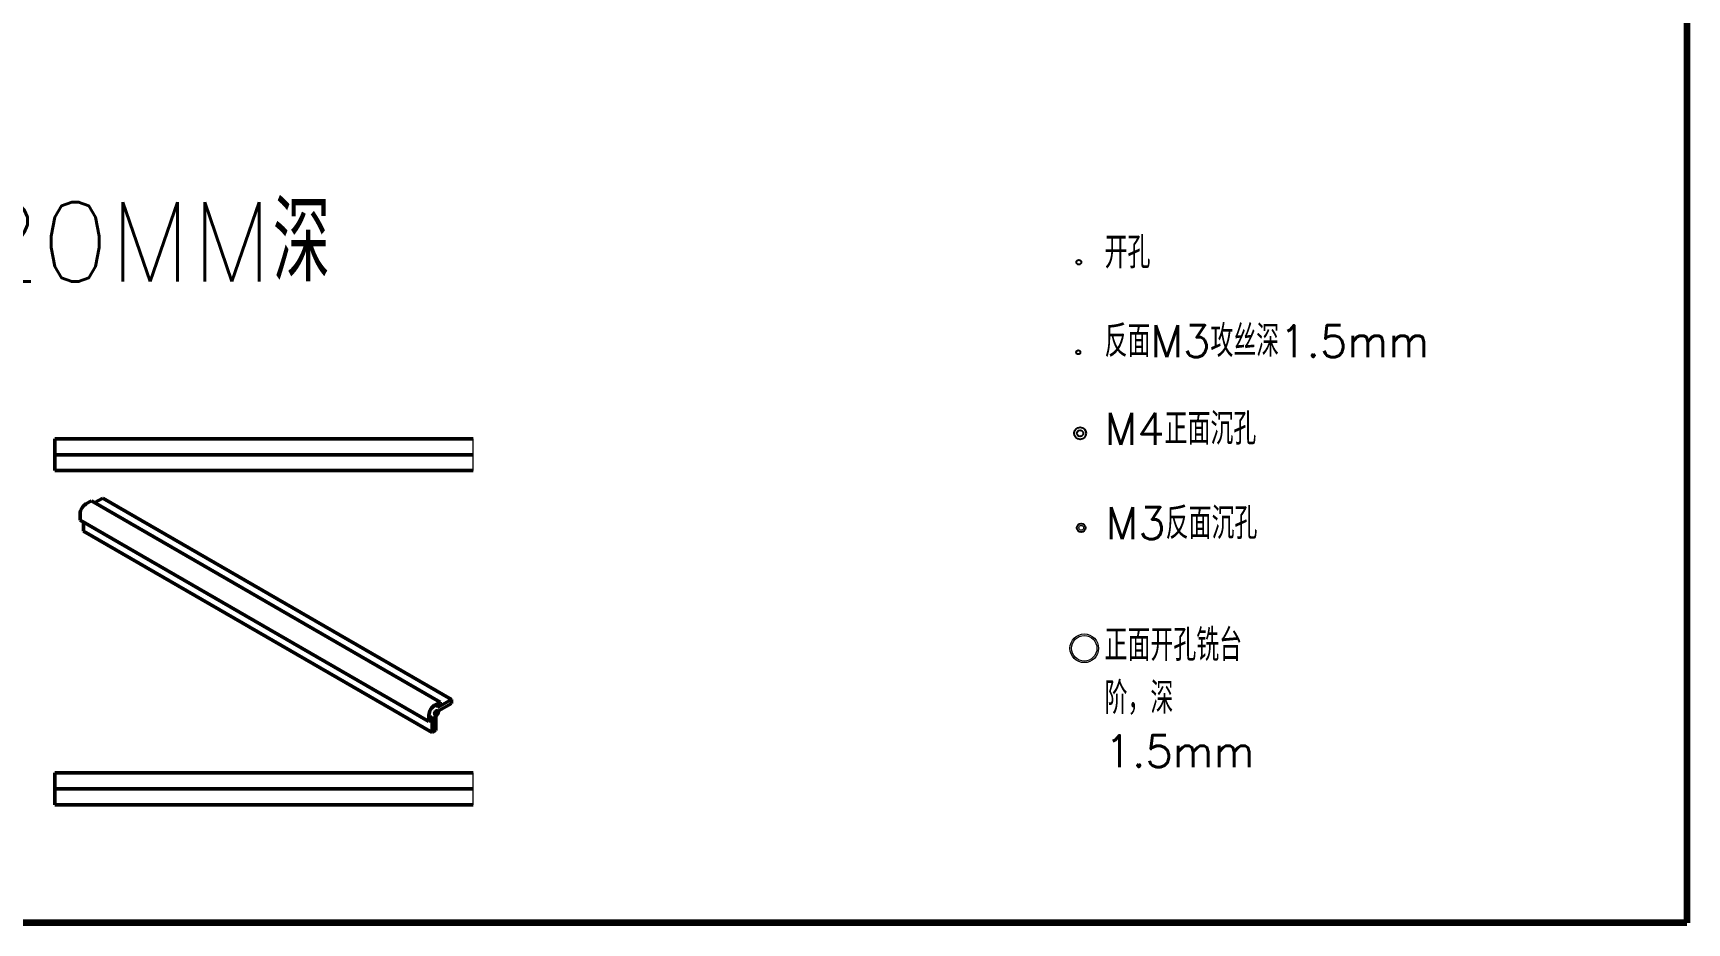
# Model space of a CAD drawing. Header units: inches. Extents: x 2 to 2337, y 1 to 1206.
# Drawn here: x 1297 to 2337, y 1 to 560 of the extents above; entities that cross this region are included whole.
import ezdxf

# ---------------------------------------------------------------- set-up
doc = ezdxf.new("R2010")
doc.units = ezdxf.units.IN
doc.header["$MEASUREMENT"] = 0
doc.layers.add('可见 (ISO)', color=7, linetype='Continuous', true_color=0xffffff)
doc.styles.get("Standard").update_dxf_attribs({"font": 'txt', "bigfont": 'gbcbig.shx'})

msp = doc.modelspace()

# ---------------------------------------------------------------- linework, layer by layer
at = {"lineweight": 211}
for p, q in [((2336.961, 1205.965), (2336.961, 1.185)), ((2336.961, 1.185), (2.313, 1.185))]:
    msp.add_line(p, q, dxfattribs=at)
at = {"color": 7, "lineweight": 18}
for p, q in [((1574.091, 285.449), (1574.091, 305.445)), ((1574.091, 75.457), (1574.091, 95.453))]:
    msp.add_line(p, q, dxfattribs=at)
msp.add_circle((1954.725, 416.425), 1.5)
at = {"color": 4}
msp.add_circle((1954.405, 359.84), 1.25, dxfattribs=at)
at = {"color": 3, "lineweight": -3}
for radius in [3.8, 2]:
    msp.add_circle((1955.529, 308.913), radius, dxfattribs=at)
at = {"color": 5}
msp.add_circle((1956.241, 249.499), 2.75, dxfattribs=at)
at = {"color": 5, "linetype": 'Continuous', "lineweight": 18}
msp.add_circle((1956.241, 249.499), 1.5, dxfattribs=at)
at = {"color": 2, "linetype": 'Continuous', "lineweight": 18}
for radius in [9, 8]:
    msp.add_circle((1958.144, 173.785), radius, dxfattribs=at)
at = {"layer": '可见 (ISO)', "color": 7, "linetype": 'Continuous', "lineweight": 50}
for p, q in [((1311.091, 295.445), (1311.091, 305.445)), ((1311.091, 305.445), (1574.091, 305.445)), ((1311.091, 290.445), (1311.091, 295.445)), ((1311.091, 295.445), (1574.091, 295.445)), ((1311.091, 290.445), (1311.091, 285.445)), ((1311.091, 285.449), (1574.091, 285.449)), ((1311.091, 85.453), (1311.091, 95.453)), ((1311.091, 95.453), (1574.091, 95.453)), ((1311.091, 80.453), (1311.091, 85.453)), ((1311.091, 85.453), (1574.091, 85.453)), ((1311.091, 80.453), (1311.091, 75.453)), ((1311.091, 75.457), (1574.091, 75.457))]:
    msp.add_line(p, q, dxfattribs=at)
at = {"layer": '可见 (ISO)', "color": 1, "linetype": 'Continuous', "lineweight": 50}
for p, q in [((1330.589, 264.52), (1334.125, 266.562)), ((1334.125, 266.562), (1553.328, 140.005)), ((1336.246, 265.337), (1341.196, 268.195)), ((1341.196, 268.195), (1560.399, 141.638)), ((1327.054, 254.314), (1327.054, 258.397)), ((1327.054, 254.314), (1546.257, 127.757)), ((1329.175, 247.374), (1329.175, 253.089)), ((1329.175, 247.374), (1548.378, 120.817)), ((1553.328, 140.005), (1549.792, 137.963)), ((1560.399, 141.638), (1551.56, 136.534)), ((1551.56, 138.167), (1553.328, 139.188)), ((1551.56, 136.534), (1551.56, 138.167)), ((1552.267, 134.493), (1560.399, 139.188)), ((1553.328, 139.188), (1553.328, 140.005)), ((1560.399, 139.188), (1560.399, 141.638)), ((1546.257, 131.84), (1546.257, 127.757)), ((1546.257, 127.757), (1546.964, 128.165)), ((1546.964, 130.207), (1548.378, 131.023)), ((1546.964, 128.165), (1546.964, 130.207)), ((1548.378, 131.023), (1548.378, 120.817)), ((1550.499, 122.042), (1550.499, 131.431)), ((1548.378, 120.817), (1550.499, 122.042))]:
    msp.add_line(p, q, dxfattribs=at)
for centre, major_axis, ratio, start_param, end_param in [((1330.589, 260.438), (2.5, 4.33), 0.57735037, 0.78539844, 2.35619476), ((1549.792, 133.881), (2.5, 4.33), 0.57735037, 0.78539844, 2.35619476), ((1550.853, 133.268), (1.031, 1.785), 0.57734685, 3.68201139, 5.74276504)]:
    msp.add_ellipse(centre, major_axis=major_axis, ratio=ratio, start_param=start_param, end_param=end_param, dxfattribs=at)
msp.add_ellipse((1550.853, 133.268), major_axis=(0.75, 1.299), ratio=0.5773504, dxfattribs=at)

# ---------------------------------------------------------------- texts
at = {"lineweight": 211, "insert": (558.01, 454.237), "char_height": 50, "width": 988.8339, "attachment_point": 1}
msp.add_mtext('R3角铝，263MM，两端M4攻丝20MM深', dxfattribs=at)
at = {"color": 1, "char_height": 20, "attachment_point": 1}
for s, insert, width in [('开孔', (1970.943, 432.559), 112.86332), ('反面M3攻丝深1.5mm', (1970.943, 376.87), 196.2695), ('M4正面沉孔', (1970.943, 321.752), 112.86332), ('M3反面沉孔', (1971.635, 262.412), 112.86332), ('正面开孔铣台阶，深1.5mm', (1970.943, 185.836), 112.86332)]:
    msp.add_mtext(s, dxfattribs=dict(at, insert=insert, width=width))

doc.saveas('drawing.dxf')
